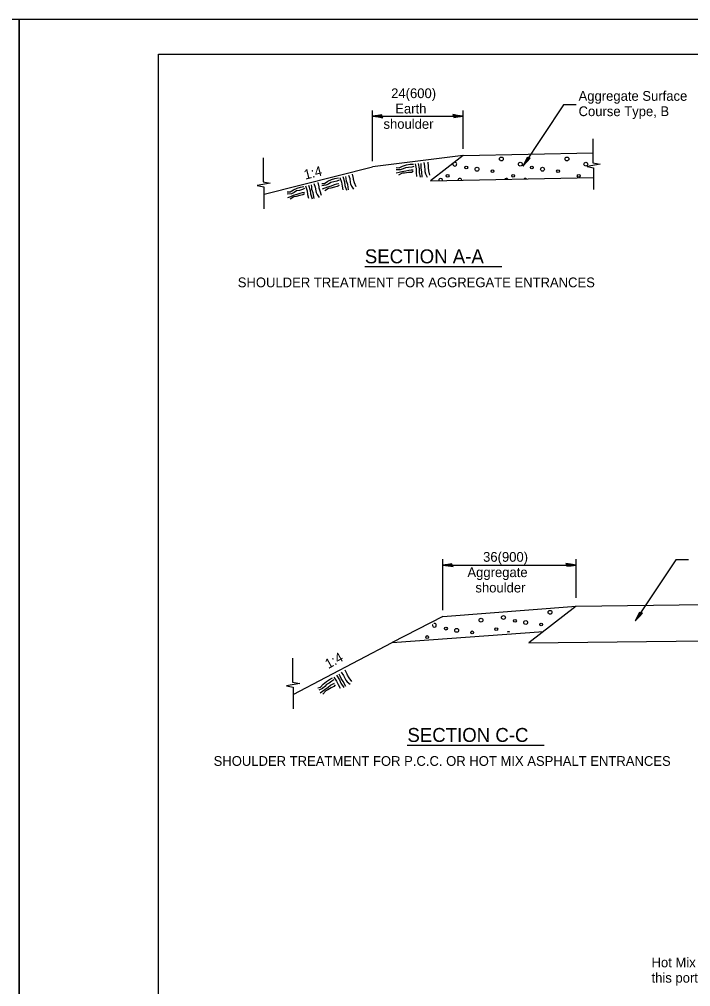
# Model space of a CAD drawing. Extents: x 112682 to 126021, y 61994 to 72129.
# Drawn here: x 116436 to 116918, y 69467 to 70161 of the extents above; entities that cross this region are included whole.
import ezdxf

# ---------------------------------------------------------------- set-up
doc = ezdxf.new("R2010")
doc.units = 0
for name, color, linetype in [('Default', 7, 'Continuous'), ('Sheets_50 Reference Boundary', 7, 'Continuous'), ('Sheets_General Details', 7, 'Continuous'), ('Sheets_Printer Plotting Border', 7, 'Continuous')]:
    doc.layers.add(name, color=color, linetype=linetype)

msp = doc.modelspace()

# ---------------------------------------------------------------- linework, layer by layer
at = {"layer": 'Default'}
for points in [[(116696.86, 70090.97), (116696.63, 70091.99), (116693.72, 70091.55), (116689.97, 70091.07), (116693.97, 70090.52), (116697.47, 70089.9), (116696.86, 70090.97), (116696.55, 70091.65), (116692.49, 70091.06), (116696.93, 70090.28), (116696.27, 70091.16), (116694.41, 70091.04), (116696.2, 70090.77)], [(116748.19, 70091.17), (116748.42, 70090.14), (116751.33, 70090.58), (116755.07, 70091.07), (116751.07, 70091.62), (116747.57, 70092.23), (116748.19, 70091.17), (116748.49, 70090.49), (116752.56, 70091.07), (116748.12, 70091.85), (116748.77, 70090.98), (116750.64, 70091.1), (116748.84, 70091.37)], [(116801.92, 70060.97), (116800.94, 70061.34), (116799.7, 70058.67), (116798.03, 70055.28), (116800.7, 70058.31), (116803.15, 70060.89), (116801.92, 70060.97), (116801.19, 70061.09), (116799.43, 70057.38), (116802.53, 70060.65), (116801.44, 70060.59), (116800.51, 70058.96), (116801.73, 70060.31)], [(116747.23, 69768.94), (116747, 69769.96), (116744.09, 69769.52), (116740.35, 69769.04), (116744.34, 69768.49), (116747.85, 69767.87), (116747.23, 69768.94), (116746.92, 69769.62), (116742.86, 69769.03), (116747.3, 69768.25), (116746.65, 69769.12), (116744.78, 69769.01), (116746.58, 69768.73)], [(116829.39, 69769.14), (116829.62, 69768.11), (116832.53, 69768.55), (116836.28, 69769.04), (116832.28, 69769.59), (116828.78, 69770.2), (116829.39, 69769.14), (116829.7, 69768.46), (116833.76, 69769.04), (116829.32, 69769.82), (116829.98, 69768.95), (116831.84, 69769.07), (116830.05, 69769.34)], [(116882.6, 69734.58), (116881.62, 69734.96), (116880.38, 69732.29), (116878.71, 69728.9), (116881.38, 69731.93), (116883.83, 69734.51), (116882.6, 69734.58), (116881.87, 69734.7), (116880.11, 69730.99), (116883.21, 69734.26), (116882.12, 69734.2), (116881.19, 69732.58), (116882.41, 69733.93)]]:
    msp.add_lwpolyline(points, dxfattribs=at)
at = {"layer": 'Sheets_50 Reference Boundary'}
msp.add_lwpolyline([(116536.43, 70135.57), (118111.43, 70135.57), (118111.43, 69135.57), (116536.43, 69135.57)], close=True, dxfattribs=at)
at = {"layer": 'Sheets_General Details'}
for p, q in [((116436.43, 69060.57), (116436.43, 70160.57)), ((118136.43, 70160.57), (116436.43, 70160.57)), ((116436.43, 70160.57), (116436.43, 69060.57)), ((116690.02, 70058.76), (116690.02, 70095.24)), ((116755.01, 70067.62), (116755.01, 70095.24)), ((116827.11, 70099.14), (116798.03, 70055.28)), ((116836.22, 70099.14), (116827.11, 70099.14)), ((116689.97, 70091.07), (116755.07, 70091.07)), ((116848.23, 70074.9), (116848.23, 70057.71)), ((116611.4, 70061.2), (116611.4, 70044.01)), ((116755.01, 70062.92), (116690.02, 70054.7)), ((116755.01, 70062.92), (116731.58, 70044.68)), ((116755.01, 70062.92), (116848.4, 70064.84)), ((116612.12, 70035.22), (116690.02, 70054.7)), ((116853.44, 70056.66), (116844.07, 70055.1)), ((116844.07, 70055.1), (116848.75, 70054.06)), ((116848.23, 70057.71), (116853.44, 70056.66)), ((116848.75, 70054.06), (116848.75, 70038.42)), ((116731.58, 70044.68), (116848.76, 70047.09)), ((116616.61, 70042.97), (116607.23, 70041.4)), ((116607.23, 70041.4), (116611.92, 70040.36)), ((116611.4, 70044.01), (116616.61, 70042.97)), ((116611.92, 70040.36), (116611.92, 70024.73)), ((116684.45, 69983.14), (116782.82, 69983.14)), ((116740.35, 69769.04), (116836.28, 69769.04)), ((116740.39, 69736.73), (116740.39, 69773.2)), ((116836.28, 69745.59), (116836.28, 69773.2)), ((116907.79, 69772.76), (116878.71, 69728.9)), ((116916.9, 69772.76), (116907.79, 69772.76)), ((116740.39, 69732.03), (116836.28, 69739.58)), ((116836.28, 69739.58), (116802.34, 69713.17)), ((116836.28, 69739.58), (116928.66, 69740.69)), ((116740.39, 69732.03), (116704.1, 69713.52)), ((116704.1, 69713.52), (116812.84, 69721.34)), ((116633.08, 69676.07), (116704.1, 69713.52)), ((116802.34, 69713.17), (116929.18, 69714.69)), ((116632.5, 69702.23), (116632.5, 69685.03)), ((116637.71, 69683.99), (116628.33, 69682.42)), ((116632.5, 69685.03), (116637.71, 69683.99)), ((116628.33, 69682.42), (116633.02, 69681.38)), ((116633.02, 69681.38), (116633.02, 69665.75)), ((116714.85, 69639.73), (116813.22, 69639.73))]:
    msp.add_line(p, q, dxfattribs=at)
msp.add_lwpolyline([(116536.43, 70135.57), (118111.43, 70135.57), (118111.43, 69085.57), (116536.43, 69085.57)], close=True, dxfattribs=at)
for points in [[(116731.23, 70048.74), (116730.54, 70051.83), (116730.18, 70054.13), (116730.26, 70054.99), (116729.99, 70058.15)], [(116719.79, 70055.07), (116718.15, 70054.61), (116715.85, 70054.25), (116713.74, 70054.14), (116711.96, 70053.22), (116709.91, 70052.69), (116706.92, 70052.65)], [(116707.07, 70050.33), (116709.12, 70050.86), (116711.17, 70051.39), (116713.89, 70051.81), (116716.15, 70052.37), (116717.81, 70052.63), (116719.31, 70052.65)], [(116707.08, 70054.38), (116709.05, 70054.05), (116711.63, 70055.31), (116714.49, 70056.18), (116716.99, 70056.56), (116719.53, 70056.74)], [(116719.29, 70051.37), (116717.9, 70050.72), (116715.78, 70050.61), (116713.07, 70050.19), (116711.37, 70050.14), (116708.58, 70048.85)], [(116720.57, 70056.91), (116721.33, 70053.39), (116721.33, 70050.62), (116721.54, 70047.87)], [(116722.86, 70057.26), (116723.48, 70053.3), (116723.45, 70050.73), (116724.21, 70047.22)], [(116725.7, 70047.24), (116725.5, 70051.26), (116724.91, 70053.73), (116725.03, 70055.67), (116725.01, 70057.17)], [(116726.82, 70057.88), (116727.45, 70055.2), (116727.46, 70052.42), (116727.62, 70051.38), (116728.09, 70049.74), (116729.31, 70047.37)], [(116653.51, 70042.9), (116655.51, 70042.82), (116657.91, 70044.39), (116660.63, 70045.61), (116663.07, 70046.31), (116665.56, 70046.81)], [(116666.03, 70045.19), (116664.46, 70044.52), (116662.23, 70043.88), (116660.15, 70043.49), (116658.5, 70042.36), (116656.53, 70041.57), (116653.57, 70041.16)], [(116666.57, 70047.11), (116667.77, 70043.72), (116668.12, 70040.96), (116668.68, 70038.27)], [(116668.8, 70047.75), (116669.91, 70043.9), (116670.21, 70041.35), (116671.41, 70037.96)], [(116672.89, 70038.16), (116672.18, 70042.13), (116671.28, 70044.51), (116671.16, 70046.45), (116670.95, 70047.93)], [(116672.66, 70048.86), (116673.62, 70046.28), (116673.97, 70043.53), (116674.27, 70042.52), (116674.94, 70040.95), (116676.45, 70038.75)], [(116678.19, 70040.35), (116677.11, 70043.34), (116676.46, 70045.57), (116676.43, 70046.44), (116675.76, 70049.54)], [(116628.77, 70036.82), (116630.77, 70036.74), (116633.17, 70038.31), (116635.9, 70039.53), (116638.33, 70040.24), (116640.82, 70040.73)], [(116641.29, 70039.11), (116639.73, 70038.44), (116637.5, 70037.8), (116635.41, 70037.42), (116633.76, 70036.28), (116631.79, 70035.49), (116628.83, 70035.08)], [(116641.84, 70041.03), (116643.03, 70037.64), (116643.39, 70034.89), (116643.95, 70032.19)], [(116644.07, 70041.67), (116645.18, 70037.82), (116645.47, 70035.27), (116646.67, 70031.88)], [(116648.15, 70032.09), (116647.44, 70036.06), (116646.54, 70038.43), (116646.42, 70040.37), (116646.21, 70041.85)], [(116647.92, 70042.78), (116648.88, 70040.2), (116649.24, 70037.45), (116649.53, 70036.44), (116650.2, 70034.87), (116651.71, 70032.67)], [(116653.45, 70034.27), (116652.37, 70037.26), (116651.73, 70039.49), (116651.69, 70040.36), (116651.02, 70043.46)], [(116654.01, 70038.87), (116655.98, 70039.66), (116657.95, 70040.45), (116660.59, 70041.21), (116662.76, 70042.05), (116664.38, 70042.52), (116665.86, 70042.73)], [(116666.01, 70041.45), (116664.7, 70040.64), (116662.62, 70040.25), (116659.98, 70039.49), (116658.3, 70039.23), (116655.7, 70037.6)], [(116629.28, 70032.79), (116631.25, 70033.58), (116633.21, 70034.37), (116635.85, 70035.13), (116638.02, 70035.97), (116639.64, 70036.44), (116641.12, 70036.65)], [(116641.27, 70035.37), (116639.97, 70034.56), (116637.88, 70034.18), (116635.25, 70033.42), (116633.57, 70033.15), (116630.96, 70031.52)], [(116670.75, 69681.89), (116668.95, 69685.5), (116667.41, 69687.52), (116666.75, 69689.35), (116666.13, 69690.71)], [(116667.5, 69692.08), (116669.16, 69689.89), (116670.28, 69687.35), (116670.84, 69686.46), (116671.93, 69685.15), (116674, 69683.47)], [(116675.21, 69685.49), (116673.33, 69688.05), (116672.08, 69690), (116671.81, 69690.83), (116670.28, 69693.61)], [(116650.83, 69680.94), (116652.77, 69681.43), (116654.63, 69683.62), (116656.89, 69685.56), (116659.03, 69686.93), (116661.28, 69688.11)], [(116662.18, 69686.69), (116660.87, 69685.6), (116658.92, 69684.35), (116657.03, 69683.39), (116655.77, 69681.84), (116654.1, 69680.53), (116651.38, 69679.29)], [(116652.45, 69677.22), (116654.12, 69678.53), (116655.78, 69679.85), (116658.1, 69681.32), (116659.94, 69682.75), (116661.36, 69683.66), (116662.72, 69684.28)], [(116662.16, 69688.68), (116664.27, 69685.77), (116665.39, 69683.23), (116666.69, 69680.8)], [(116664.12, 69689.93), (116666.28, 69686.55), (116667.28, 69684.18), (116669.39, 69681.27)], [(116663.23, 69683.1), (116662.21, 69681.94), (116660.31, 69680.99), (116658, 69679.51), (116656.47, 69678.78), (116654.43, 69676.48)]]:
    msp.add_lwpolyline(points, dxfattribs=at)
for centre in [(116782.54, 70060.4), (116796.13, 70056.67), (116829.6, 70060.4), (116843.19, 70056.67), (116765.04, 70053.03), (116812.1, 70053.03), (116784.01, 69731.41), (116817.48, 69735.15), (116767.92, 69729.51), (116799.99, 69727.78), (116750.42, 69722.14)]:
    msp.add_circle(centre, 1.38, dxfattribs=at)
for centre, start, end in [((116749.07, 70056.67), 150.35463, 105.42749), ((116738.9, 70045.05), 352.1694, 190.18891), ((116752.7, 70045.05), 3.96114, 178.39716), ((116785.96, 70045.05), 34.0819, 148.27641), ((116799.76, 70045.05), 49.62707, 132.73123), ((116734.45, 69725.78), 150.35463, 105.42749), ((116787.64, 69719.79), 49.62707, 132.73123)]:
    msp.add_arc(centre, 1.38, start, end, dxfattribs=at)
for centre in [(116757.36, 70054.28), (116776.16, 70051.59), (116804.43, 70054.28), (116823.22, 70051.59), (116743.94, 70048.24), (116791, 70048.24), (116838.06, 70048.24), (116792.31, 69729.02), (116811.1, 69726.33), (116729.32, 69717.35), (116742.75, 69723.39), (116761.54, 69720.7), (116778.88, 69722.98)]:
    msp.add_ellipse(centre, major_axis=(0, 1.01), ratio=0.998512, dxfattribs=at)
at = {"layer": 'Sheets_Printer Plotting Border'}
for points in [[(114736.43, 69060.57), (116436.43, 69060.57), (116436.43, 70160.57), (114736.43, 70160.57)], [(116436.43, 69060.57), (118136.43, 69060.57), (118136.43, 70160.57), (116436.43, 70160.57)]]:
    msp.add_lwpolyline(points, close=True, dxfattribs=at)

# ---------------------------------------------------------------- texts
at = {"layer": 'Sheets_General Details'}
for s, height, p in [('24(600)', 7, (116703.4, 70104.04)), ('Aggregate Surface', 7, (116837.96, 70102.13)), ('Earth', 7, (116706.32, 70093.04)), ('Course Type, B', 7, (116837.96, 70091.13)), ('shoulder', 7, (116697.89, 70082.04)), ('SECTION A-A', 10, (116684.49, 69985.52)), ('SHOULDER TREATMENT FOR AGGREGATE ENTRANCES', 7, (116593.27, 69968.34)), ('36(900)', 7, (116769.41, 69771.37)), ('Aggregate', 7, (116758.16, 69760.37)), ('shoulder', 7, (116763.9, 69749.37)), ('SECTION C-C', 10, (116715.06, 69642.12)), ('SHOULDER TREATMENT FOR P.C.C. OR HOT MIX ASPHALT ENTRANCES', 7, (116575.94, 69624.94)), ('Hot Mix Asphalt Entrance - Construct', 7, (116890.35, 69480.39)), ('this portion of entrance as Hot Mix ', 7, (116890.35, 69469.39))]:
    msp.add_text(s, height=height, dxfattribs=at).set_placement(p)
for rotation, p in [(14.03604, (116641.71, 70045.54)), (29.30325, (116658.31, 69694.33))]:
    msp.add_text('1:4', height=7, rotation=rotation, dxfattribs=at).set_placement(p)

doc.saveas('drawing.dxf')
